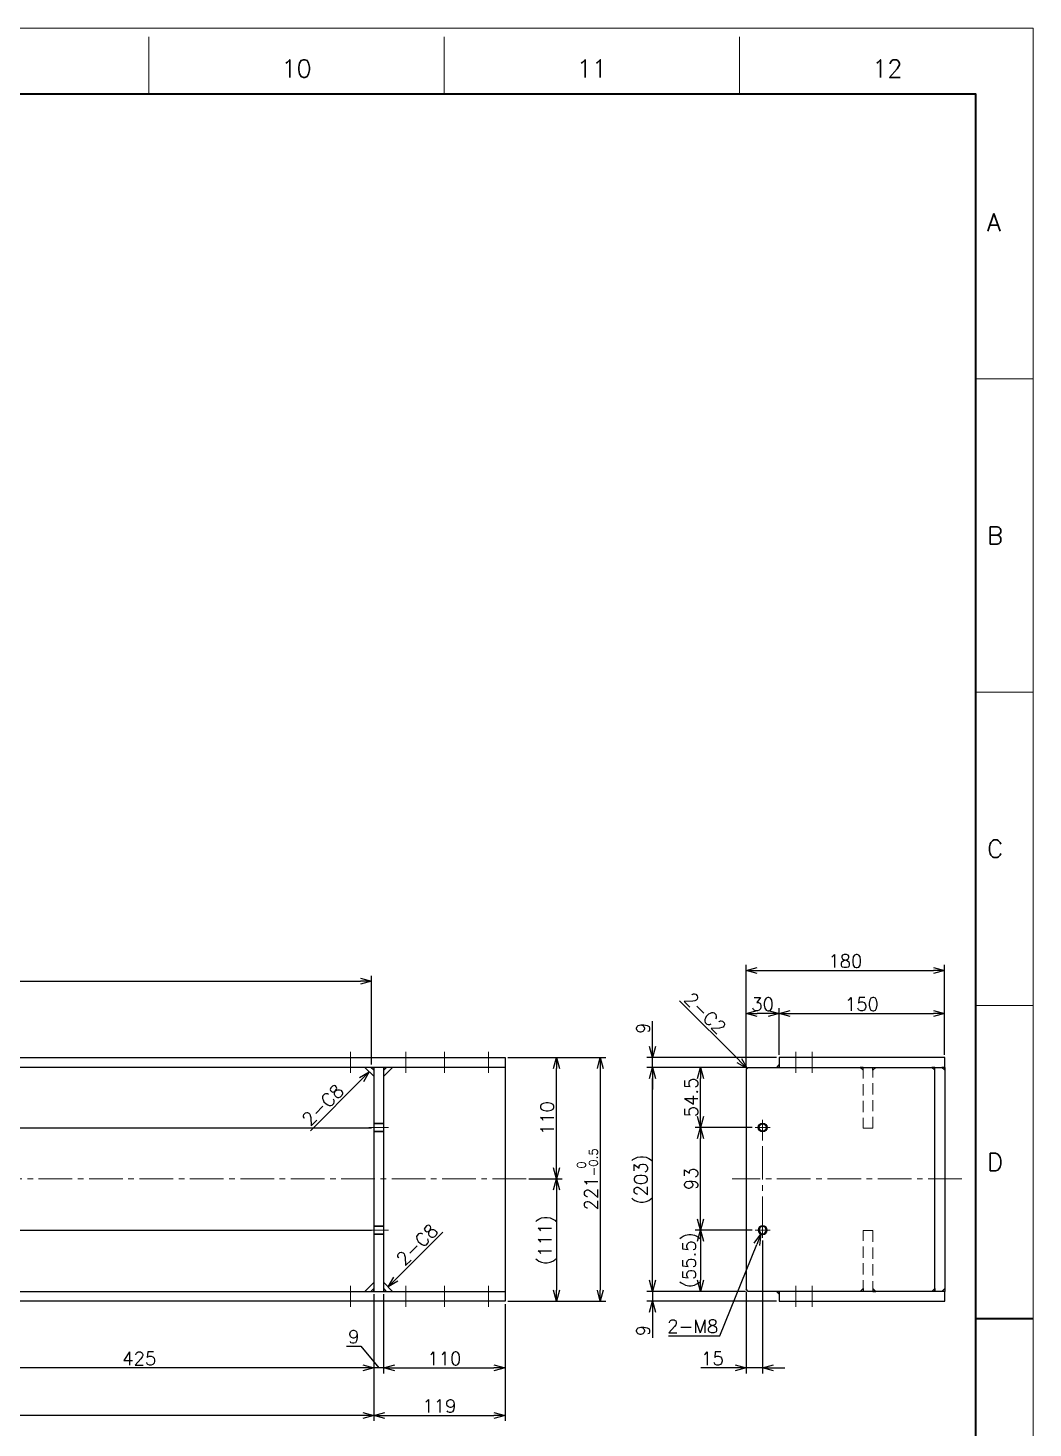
# Model space of a CAD drawing. Header units: millimetres. Extents: x 0 to 3313, y -19 to 2332.
# Drawn here: x 2402 to 3313, y 1063 to 2332 of the extents above; entities that cross this region are included whole.
import ezdxf
from ezdxf.enums import TextEntityAlignment as Align

# ---------------------------------------------------------------- set-up
doc = ezdxf.new("R2010")
doc.units = ezdxf.units.MM
doc.header["$LTSCALE"] = 1.6
doc.header["$PDMODE"] = 99
doc.header["$PDSIZE"] = 1
doc.linetypes.add('CENTER2', pattern=[28.575, 19.05, -3.175, 3.175, -3.175])
doc.linetypes.add('HIDDEN', pattern=[9.525, 6.35, -3.175])
for name, color, linetype, lineweight in [('04_HIDDEN', 2, 'HIDDEN', 13), ('05_CENTER', 4, 'CENTER2', 13), ('08_DIM', 3, 'Continuous', 13), ('90_FRAME', 5, 'Continuous', 35)]:
    doc.layers.add(name, color=color, linetype=linetype, lineweight=lineweight)
doc.layers.add('91_BLANK', color=5, linetype='Continuous', lineweight=0, plot=False)
doc.styles.add('KSS_TXT', font='txt.shx', dxfattribs={"bigfont": 'extfont2.shx'})
doc.dimstyles.new('KSS_DIM', dxfattribs={"dimscale": 4, "dimtxt": 3, "dimasz": 2.5, "dimexe": 1.25, "dimexo": 0.625, "dimtad": 1, "dimdsep": 46, "dimtxsty": 'KSS_TXT', "dimblk": 'OPEN30', "dimcen": 0, "dimazin": 2, "dimtfac": 0.75, "dimtmove": 0, "dimatfit": 3, "dimldrblk": 'OPEN30', "dimfxl": 1.25, "dimtolj": 1, "dimarcsym": 0})
doc.dimstyles.new('KSS_DIM$3', dxfattribs={"dimscale": 4, "dimtxt": 3, "dimasz": 2.5, "dimexe": 1.25, "dimexo": 0.625, "dimtad": 1, "dimtih": 1, "dimtoh": 1, "dimdsep": 46, "dimtxsty": 'KSS_TXT', "dimblk": 'OPEN30', "dimcen": 0, "dimazin": 2, "dimtfac": 0.75, "dimtofl": 0, "dimtmove": 0, "dimatfit": 3, "dimldrblk": 'OPEN30', "dimfxl": 1.25, "dimtolj": 1, "dimarcsym": 0})

# ---------------------------------------------------------------- blocks, each defined once
blk = doc.blocks.new('M8Tz_1')
at = {"color": 0}
for radius in [4, 3.25]:
    blk.add_circle((0, 0), radius, dxfattribs=at)
at = {"layer": '05_CENTER'}
for p, q in [((6.9, 0), (-6.9, 0)), ((0, -6.9), (0, 6.9))]:
    blk.add_line(p, q, dxfattribs=at)
blk = doc.blocks.new('_Open30')
at = {"color": 0, "linetype": 'ByBlock', "lineweight": -2}
for p, q in [((-1, 0.27), (0, 0)), ((0, 0), (-1, -0.27)), ((0, 0), (-1, 0))]:
    blk.add_line(p, q, dxfattribs=at)
blk = doc.blocks.new('*D169')
at = {"layer": '08_DIM', "color": 0, "lineweight": -2, "transparency": 16777216}
for p, q in [((2715.2, 1184.1), (2715.2, 1112.3)), ((2724.2, 1184.1), (2724.2, 1112.3)), ((2690.6, 1137), (2703.6, 1137)), ((2703.6, 1137), (2719.7, 1117.3)), ((2705.2, 1117.3), (2695.2, 1117.3)), ((2724.2, 1117.3), (2715.2, 1117.3)), ((2734.2, 1117.3), (2744.2, 1117.3))]:
    blk.add_line(p, q, dxfattribs=at)
at = {"layer": 'Defpoints', "color": 0, "transparency": 16777216}
for p in [(2715.2, 1186.6), (2724.2, 1186.6), (2715.2, 1117.3)]:
    blk.add_point(p, dxfattribs=at)
at = {"layer": '08_DIM', "color": 0, "lineweight": -2, "transparency": 16777216, "xscale": 10, "yscale": 10, "zscale": 10}
blk.add_blockref('_Open30', (2715.2, 1117.3), dxfattribs=at)
at = {"layer": '08_DIM', "color": 0, "lineweight": -2, "transparency": 16777216, "xscale": 10, "yscale": 10, "zscale": 10, "rotation": 180}
blk.add_blockref('_Open30', (2724.2, 1117.3), dxfattribs=at)
at = {"layer": '08_DIM', "color": 0, "transparency": 16777216, "insert": (2697.1, 1145.5), "char_height": 12, "attachment_point": 5, "style": 'KSS_TXT'}
blk.add_mtext('\\A1;9', dxfattribs=at)
blk = doc.blocks.new('*D170')
at = {"layer": '08_DIM', "color": 0, "lineweight": -2, "transparency": 16777216}
for p, q in [((2290.2, 1184.1), (2290.2, 1112.3)), ((2715.2, 1184.1), (2715.2, 1112.3)), ((2705.2, 1117.3), (2300.2, 1117.3))]:
    blk.add_line(p, q, dxfattribs=at)
at = {"layer": 'Defpoints', "color": 0, "transparency": 16777216}
for p in [(2290.2, 1186.6), (2715.2, 1186.6), (2290.2, 1117.3)]:
    blk.add_point(p, dxfattribs=at)
at = {"layer": '08_DIM', "color": 0, "lineweight": -2, "transparency": 16777216, "xscale": 10, "yscale": 10, "zscale": 10, "rotation": 180}
blk.add_blockref('_Open30', (2290.2, 1117.3), dxfattribs=at)
at = {"layer": '08_DIM', "color": 0, "lineweight": -2, "transparency": 16777216, "xscale": 10, "yscale": 10, "zscale": 10}
blk.add_blockref('_Open30', (2715.2, 1117.3), dxfattribs=at)
at = {"layer": '08_DIM', "color": 0, "transparency": 16777216, "insert": (2502.7, 1125.8), "char_height": 12, "attachment_point": 5, "style": 'KSS_TXT'}
blk.add_mtext('\\A1;425', dxfattribs=at)
blk = doc.blocks.new('*D178')
at = {"layer": '08_DIM', "color": 0, "lineweight": -2, "transparency": 16777216}
for p, q in [((2724.2, 1184.1), (2724.2, 1112.3)), ((2834.2, 1175.1), (2834.2, 1112.3)), ((2734.2, 1117.3), (2824.2, 1117.3))]:
    blk.add_line(p, q, dxfattribs=at)
at = {"layer": 'Defpoints', "color": 0, "transparency": 16777216}
for p in [(2724.2, 1186.6), (2834.2, 1177.6), (2834.2, 1117.3)]:
    blk.add_point(p, dxfattribs=at)
at = {"layer": '08_DIM', "color": 0, "lineweight": -2, "transparency": 16777216, "xscale": 10, "yscale": 10, "zscale": 10, "rotation": 180}
blk.add_blockref('_Open30', (2724.2, 1117.3), dxfattribs=at)
at = {"layer": '08_DIM', "color": 0, "lineweight": -2, "transparency": 16777216, "xscale": 10, "yscale": 10, "zscale": 10}
blk.add_blockref('_Open30', (2834.2, 1117.3), dxfattribs=at)
at = {"layer": '08_DIM', "color": 0, "transparency": 16777216, "insert": (2779.2, 1125.8), "char_height": 12, "attachment_point": 5, "style": 'KSS_TXT'}
blk.add_mtext('\\A1;110', dxfattribs=at)
blk = doc.blocks.new('*D179')
at = {"layer": '08_DIM', "color": 0, "lineweight": -2, "transparency": 16777216}
for p, q in [((562.2, 1184.1), (562.2, 1069.2)), ((2715.2, 1184.1), (2715.2, 1069.2)), ((2705.2, 1074.2), (572.2, 1074.2))]:
    blk.add_line(p, q, dxfattribs=at)
at = {"layer": 'Defpoints', "color": 0, "transparency": 16777216}
for p in [(562.2, 1186.6), (2715.2, 1186.6), (562.2, 1074.2)]:
    blk.add_point(p, dxfattribs=at)
at = {"layer": '08_DIM', "color": 0, "lineweight": -2, "transparency": 16777216, "xscale": 10, "yscale": 10, "zscale": 10, "rotation": 180}
blk.add_blockref('_Open30', (562.2, 1074.2), dxfattribs=at)
at = {"layer": '08_DIM', "color": 0, "lineweight": -2, "transparency": 16777216, "xscale": 10, "yscale": 10, "zscale": 10}
blk.add_blockref('_Open30', (2715.2, 1074.2), dxfattribs=at)
at = {"layer": '08_DIM', "color": 0, "transparency": 16777216, "insert": (1638.7, 1082.7), "char_height": 12, "attachment_point": 5, "style": 'KSS_TXT'}
blk.add_mtext('\\A1;2153', dxfattribs=at)
blk = doc.blocks.new('*D180')
at = {"layer": '08_DIM', "color": 0, "lineweight": -2, "transparency": 16777216}
for p, q in [((2715.2, 1184.1), (2715.2, 1069.2)), ((2834.2, 1175.1), (2834.2, 1069.2)), ((2725.2, 1074.2), (2824.2, 1074.2))]:
    blk.add_line(p, q, dxfattribs=at)
at = {"layer": 'Defpoints', "color": 0, "transparency": 16777216}
for p in [(2715.2, 1186.6), (2834.2, 1177.6), (2834.2, 1074.2)]:
    blk.add_point(p, dxfattribs=at)
at = {"layer": '08_DIM', "color": 0, "lineweight": -2, "transparency": 16777216, "xscale": 10, "yscale": 10, "zscale": 10, "rotation": 180}
blk.add_blockref('_Open30', (2715.2, 1074.2), dxfattribs=at)
at = {"layer": '08_DIM', "color": 0, "lineweight": -2, "transparency": 16777216, "xscale": 10, "yscale": 10, "zscale": 10}
blk.add_blockref('_Open30', (2834.2, 1074.2), dxfattribs=at)
at = {"layer": '08_DIM', "color": 0, "transparency": 16777216, "insert": (2774.7, 1082.7), "char_height": 12, "attachment_point": 5, "style": 'KSS_TXT'}
blk.add_mtext('\\A1;119', dxfattribs=at)
blk = doc.blocks.new('*D181')
at = {"layer": '08_DIM', "color": 0, "lineweight": -2, "transparency": 16777216}
for p, q in [((2967.8, 1196.6), (2967.8, 1206.6)), ((3052.2, 1186.6), (2962.8, 1186.6)), ((2967.8, 1186.6), (2967.8, 1177.6)), ((3080.2, 1177.6), (2962.8, 1177.6)), ((2967.8, 1167.6), (2967.8, 1144.6))]:
    blk.add_line(p, q, dxfattribs=at)
at = {"layer": 'Defpoints', "color": 0, "transparency": 16777216}
for p in [(3054.7, 1186.6), (2967.8, 1177.6), (3082.7, 1177.6)]:
    blk.add_point(p, dxfattribs=at)
at = {"layer": '08_DIM', "color": 0, "lineweight": -2, "transparency": 16777216, "xscale": 10, "yscale": 10, "zscale": 10}
for p, rotation in [((2967.8, 1186.6), 270), ((2967.8, 1177.6), 90)]:
    blk.add_blockref('_Open30', p, dxfattribs=dict(at, rotation=rotation))
at = {"layer": '08_DIM', "color": 0, "transparency": 16777216, "insert": (2959.3, 1151.1), "char_height": 12, "attachment_point": 5, "rotation": 90, "style": 'KSS_TXT'}
blk.add_mtext('\\A1;9', dxfattribs=at)
blk = doc.blocks.new('*D182')
at = {"layer": '08_DIM', "color": 0, "lineweight": -2, "transparency": 16777216}
for p, q in [((3052.2, 1389.6), (2962.8, 1389.6)), ((2967.8, 1196.6), (2967.8, 1379.6)), ((3052.2, 1186.6), (2962.8, 1186.6))]:
    blk.add_line(p, q, dxfattribs=at)
at = {"layer": 'Defpoints', "color": 0, "transparency": 16777216}
for p in [(2967.8, 1389.6), (3054.7, 1389.6), (3054.7, 1186.6)]:
    blk.add_point(p, dxfattribs=at)
at = {"layer": '08_DIM', "color": 0, "lineweight": -2, "transparency": 16777216, "xscale": 10, "yscale": 10, "zscale": 10}
for p, rotation in [((2967.8, 1389.6), 90), ((2967.8, 1186.6), 270)]:
    blk.add_blockref('_Open30', p, dxfattribs=dict(at, rotation=rotation))
at = {"layer": '08_DIM', "color": 0, "transparency": 16777216, "insert": (2959.3, 1288.1), "char_height": 12, "attachment_point": 5, "rotation": 90, "style": 'KSS_TXT'}
blk.add_mtext('\\A1;(203)', dxfattribs=at)
blk = doc.blocks.new('*D183')
at = {"layer": '08_DIM', "color": 0, "lineweight": -2, "transparency": 16777216}
for p, q in [((2967.8, 1408.6), (2967.8, 1431.6)), ((3080.2, 1398.6), (2962.8, 1398.6)), ((2967.8, 1389.6), (2967.8, 1398.6)), ((3052.2, 1389.6), (2962.8, 1389.6)), ((2967.8, 1379.6), (2967.8, 1369.6))]:
    blk.add_line(p, q, dxfattribs=at)
at = {"layer": 'Defpoints', "color": 0, "transparency": 16777216}
for p in [(2967.8, 1398.6), (3082.7, 1398.6), (3054.7, 1389.6)]:
    blk.add_point(p, dxfattribs=at)
at = {"layer": '08_DIM', "color": 0, "lineweight": -2, "transparency": 16777216, "xscale": 10, "yscale": 10, "zscale": 10}
for p, rotation in [((2967.8, 1398.6), 270), ((2967.8, 1389.6), 90)]:
    blk.add_blockref('_Open30', p, dxfattribs=dict(at, rotation=rotation))
at = {"layer": '08_DIM', "color": 0, "transparency": 16777216, "insert": (2959.3, 1425.1), "char_height": 12, "attachment_point": 5, "rotation": 90, "style": 'KSS_TXT'}
blk.add_mtext('\\A1;9', dxfattribs=at)
blk = doc.blocks.new('*D184')
at = {"layer": '08_DIM', "color": 0, "lineweight": -2, "transparency": 16777216}
for p, q in [((3058.3, 1335.1), (3006.5, 1335.1)), ((3011.5, 1252.1), (3011.5, 1325.1)), ((3058.3, 1242.1), (3006.5, 1242.1))]:
    blk.add_line(p, q, dxfattribs=at)
at = {"layer": 'Defpoints', "color": 0, "transparency": 16777216}
for p in [(3011.5, 1335.1), (3060.8, 1335.1), (3060.8, 1242.1)]:
    blk.add_point(p, dxfattribs=at)
at = {"layer": '08_DIM', "color": 0, "lineweight": -2, "transparency": 16777216, "xscale": 10, "yscale": 10, "zscale": 10}
for p, rotation in [((3011.5, 1335.1), 90), ((3011.5, 1242.1), 270)]:
    blk.add_blockref('_Open30', p, dxfattribs=dict(at, rotation=rotation))
at = {"layer": '08_DIM', "color": 0, "transparency": 16777216, "insert": (3003, 1288.6), "char_height": 12, "attachment_point": 5, "rotation": 90, "style": 'KSS_TXT'}
blk.add_mtext('\\A1;93', dxfattribs=at)
blk = doc.blocks.new('*D185')
at = {"layer": '08_DIM', "color": 0, "lineweight": -2, "transparency": 16777216}
for p, q in [((3067.7, 1232.7), (3067.7, 1112.3)), ((3052.7, 1186.1), (3052.7, 1112.3)), ((3042.7, 1117.3), (3011.7, 1117.3)), ((3067.7, 1117.3), (3052.7, 1117.3)), ((3077.7, 1117.3), (3087.7, 1117.3))]:
    blk.add_line(p, q, dxfattribs=at)
at = {"layer": 'Defpoints', "color": 0, "transparency": 16777216}
for p in [(3067.7, 1235.2), (3052.7, 1188.6), (3052.7, 1117.3)]:
    blk.add_point(p, dxfattribs=at)
at = {"layer": '08_DIM', "color": 0, "lineweight": -2, "transparency": 16777216, "xscale": 10, "yscale": 10, "zscale": 10}
blk.add_blockref('_Open30', (3052.7, 1117.3), dxfattribs=at)
at = {"layer": '08_DIM', "color": 0, "lineweight": -2, "transparency": 16777216, "xscale": 10, "yscale": 10, "zscale": 10, "rotation": 180}
blk.add_blockref('_Open30', (3067.7, 1117.3), dxfattribs=at)
at = {"layer": '08_DIM', "color": 0, "transparency": 16777216, "insert": (3022.2, 1125.8), "char_height": 12, "attachment_point": 5, "style": 'KSS_TXT'}
blk.add_mtext('\\A1;15', dxfattribs=at)
blk = doc.blocks.new('*D186')
at = {"layer": '08_DIM', "color": 0, "lineweight": -2, "transparency": 16777216}
for p, q in [((3052.7, 1390.1), (3052.7, 1482.5)), ((3062.7, 1477.5), (3222.7, 1477.5)), ((3232.7, 1402.1), (3232.7, 1482.5))]:
    blk.add_line(p, q, dxfattribs=at)
at = {"layer": 'Defpoints', "color": 0, "transparency": 16777216}
for p in [(3232.7, 1477.5), (3232.7, 1399.6), (3052.7, 1387.6)]:
    blk.add_point(p, dxfattribs=at)
at = {"layer": '08_DIM', "color": 0, "lineweight": -2, "transparency": 16777216, "xscale": 10, "yscale": 10, "zscale": 10, "rotation": 180}
blk.add_blockref('_Open30', (3052.7, 1477.5), dxfattribs=at)
at = {"layer": '08_DIM', "color": 0, "lineweight": -2, "transparency": 16777216, "xscale": 10, "yscale": 10, "zscale": 10}
blk.add_blockref('_Open30', (3232.7, 1477.5), dxfattribs=at)
at = {"layer": '08_DIM', "color": 0, "transparency": 16777216, "insert": (3142.7, 1486), "char_height": 12, "attachment_point": 5, "style": 'KSS_TXT'}
blk.add_mtext('\\A1;180', dxfattribs=at)
blk = doc.blocks.new('*D187')
at = {"layer": '08_DIM', "color": 0, "lineweight": -2, "transparency": 16777216}
for p, q in [((3058.3, 1242.1), (3006.5, 1242.1)), ((3011.5, 1232.1), (3011.5, 1196.6)), ((3052.2, 1186.6), (3006.5, 1186.6))]:
    blk.add_line(p, q, dxfattribs=at)
at = {"layer": 'Defpoints', "color": 0, "transparency": 16777216}
for p in [(3060.8, 1242.1), (3011.5, 1186.6), (3054.7, 1186.6)]:
    blk.add_point(p, dxfattribs=at)
at = {"layer": '08_DIM', "color": 0, "lineweight": -2, "transparency": 16777216, "xscale": 10, "yscale": 10, "zscale": 10}
for p, rotation in [((3011.5, 1242.1), 90), ((3011.5, 1186.6), 270)]:
    blk.add_blockref('_Open30', p, dxfattribs=dict(at, rotation=rotation))
at = {"layer": '08_DIM', "color": 0, "transparency": 16777216, "insert": (3003, 1214.9), "char_height": 12, "attachment_point": 5, "rotation": 90, "style": 'KSS_TXT'}
blk.add_mtext('\\A1;(55.5)', dxfattribs=at)
blk = doc.blocks.new('*D188')
at = {"layer": '08_DIM', "color": 0, "lineweight": -2, "transparency": 16777216}
for p, q in [((3052.2, 1389.6), (3006.5, 1389.6)), ((3011.5, 1345.1), (3011.5, 1379.6)), ((3058.3, 1335.1), (3006.5, 1335.1))]:
    blk.add_line(p, q, dxfattribs=at)
at = {"layer": 'Defpoints', "color": 0, "transparency": 16777216}
for p in [(3011.5, 1389.6), (3054.7, 1389.6), (3060.8, 1335.1)]:
    blk.add_point(p, dxfattribs=at)
at = {"layer": '08_DIM', "color": 0, "lineweight": -2, "transparency": 16777216, "xscale": 10, "yscale": 10, "zscale": 10}
for p, rotation in [((3011.5, 1389.6), 90), ((3011.5, 1335.1), 270)]:
    blk.add_blockref('_Open30', p, dxfattribs=dict(at, rotation=rotation))
at = {"layer": '08_DIM', "color": 0, "transparency": 16777216, "insert": (3003, 1362.4), "char_height": 12, "attachment_point": 5, "rotation": 90, "style": 'KSS_TXT'}
blk.add_mtext('\\A1;54.5', dxfattribs=at)
blk = doc.blocks.new('*D190')
at = {"layer": '08_DIM', "color": 0, "lineweight": -2, "transparency": 16777216}
for p, q in [((1993.2, 1392.1), (1993.2, 1472.7)), ((2713.2, 1392.1), (2713.2, 1472.7)), ((2003.2, 1467.7), (2703.2, 1467.7))]:
    blk.add_line(p, q, dxfattribs=at)
at = {"layer": 'Defpoints', "color": 0, "transparency": 16777216}
for p in [(2713.2, 1467.7), (1993.2, 1389.6), (2713.2, 1389.6)]:
    blk.add_point(p, dxfattribs=at)
at = {"layer": '08_DIM', "color": 0, "lineweight": -2, "transparency": 16777216, "xscale": 10, "yscale": 10, "zscale": 10, "rotation": 180}
blk.add_blockref('_Open30', (1993.2, 1467.7), dxfattribs=at)
at = {"layer": '08_DIM', "color": 0, "lineweight": -2, "transparency": 16777216, "xscale": 10, "yscale": 10, "zscale": 10}
blk.add_blockref('_Open30', (2713.2, 1467.7), dxfattribs=at)
at = {"layer": '08_DIM', "color": 0, "transparency": 16777216, "insert": (2353.2, 1476.2), "char_height": 12, "attachment_point": 5, "style": 'KSS_TXT'}
blk.add_mtext('\\A1;720', dxfattribs=at)
blk = doc.blocks.new('*D223')
at = {"layer": '08_DIM', "color": 0, "lineweight": -2, "transparency": 16777216}
for p, q in [((3028.9, 1146.4), (3062.5, 1229.2)), ((2982.4, 1146.4), (3028.9, 1146.4))]:
    blk.add_line(p, q, dxfattribs=at)
at = {"layer": 'Defpoints', "color": 0, "transparency": 16777216}
for p in [(3069.3, 1245.8), (3066.2, 1238.4)]:
    blk.add_point(p, dxfattribs=at)
at = {"layer": '08_DIM', "color": 0, "lineweight": -2, "transparency": 16777216, "xscale": 10, "yscale": 10, "zscale": 10, "rotation": 67.89417200407387}
blk.add_blockref('_Open30', (3066.2, 1238.4), dxfattribs=at)
at = {"layer": '08_DIM', "color": 0, "transparency": 16777216, "insert": (3004.4, 1154.9), "char_height": 12, "attachment_point": 5, "style": 'KSS_TXT'}
blk.add_mtext('\\A1;2-M8', dxfattribs=at)
blk = doc.blocks.new('*D227')
at = {"layer": '08_DIM', "color": 0, "lineweight": -2, "transparency": 16777216}
for p, q in [((3052.7, 1390.1), (3052.7, 1443.4)), ((3072.7, 1438.4), (3062.7, 1438.4)), ((3082.7, 1401.1), (3082.7, 1443.4))]:
    blk.add_line(p, q, dxfattribs=at)
at = {"layer": 'Defpoints', "color": 0, "transparency": 16777216}
for p in [(3052.7, 1438.4), (3082.7, 1398.6), (3052.7, 1387.6)]:
    blk.add_point(p, dxfattribs=at)
at = {"layer": '08_DIM', "color": 0, "lineweight": -2, "transparency": 16777216, "xscale": 10, "yscale": 10, "zscale": 10, "rotation": 180}
blk.add_blockref('_Open30', (3052.7, 1438.4), dxfattribs=at)
at = {"layer": '08_DIM', "color": 0, "lineweight": -2, "transparency": 16777216, "xscale": 10, "yscale": 10, "zscale": 10}
blk.add_blockref('_Open30', (3082.7, 1438.4), dxfattribs=at)
at = {"layer": '08_DIM', "color": 0, "transparency": 16777216, "insert": (3067.7, 1446.9), "char_height": 12, "attachment_point": 5, "style": 'KSS_TXT'}
blk.add_mtext('\\A1;30', dxfattribs=at)
blk = doc.blocks.new('*D228')
at = {"layer": '08_DIM', "color": 0, "lineweight": -2, "transparency": 16777216}
for p, q in [((3082.7, 1401.1), (3082.7, 1443.4)), ((3092.7, 1438.4), (3222.7, 1438.4)), ((3232.7, 1401.1), (3232.7, 1443.4))]:
    blk.add_line(p, q, dxfattribs=at)
at = {"layer": 'Defpoints', "color": 0, "transparency": 16777216}
for p in [(3232.7, 1438.4), (3082.7, 1398.6), (3232.7, 1398.6)]:
    blk.add_point(p, dxfattribs=at)
at = {"layer": '08_DIM', "color": 0, "lineweight": -2, "transparency": 16777216, "xscale": 10, "yscale": 10, "zscale": 10, "rotation": 180}
blk.add_blockref('_Open30', (3082.7, 1438.4), dxfattribs=at)
at = {"layer": '08_DIM', "color": 0, "lineweight": -2, "transparency": 16777216, "xscale": 10, "yscale": 10, "zscale": 10}
blk.add_blockref('_Open30', (3232.7, 1438.4), dxfattribs=at)
at = {"layer": '08_DIM', "color": 0, "transparency": 16777216, "insert": (3157.7, 1446.9), "char_height": 12, "attachment_point": 5, "style": 'KSS_TXT'}
blk.add_mtext('\\A1;150', dxfattribs=at)
blk = doc.blocks.new('*D230')
at = {"layer": '08_DIM', "color": 0, "lineweight": -2, "transparency": 16777216}
blk.add_line((3046.7, 1395.7), (2992.3, 1450), dxfattribs=at)
at = {"layer": 'Defpoints', "color": 0, "transparency": 16777216}
for p in [(2965.6, 1476.8), (2965.6, 1476.8), (3053.7, 1388.6)]:
    blk.add_point(p, dxfattribs=at)
at = {"layer": '08_DIM', "color": 0, "lineweight": -2, "transparency": 16777216, "xscale": 10, "yscale": 10, "zscale": 10, "rotation": 314.9999999999999}
blk.add_blockref('_Open30', (3053.7, 1388.6), dxfattribs=at)
at = {"layer": '08_DIM', "color": 0, "transparency": 16777216, "insert": (3015.7, 1438.7), "char_height": 12, "attachment_point": 5, "rotation": 315, "style": 'KSS_TXT'}
blk.add_mtext('\\A1;2-C2', dxfattribs=at)
blk = doc.blocks.new('*D240')
at = {"layer": '08_DIM', "color": 0, "lineweight": -2, "transparency": 16777216}
for p, q in [((2836.7, 1398.6), (2885.9, 1398.6)), ((2880.9, 1298.6), (2880.9, 1388.6)), ((2855.9, 1288.6), (2885.9, 1288.6))]:
    blk.add_line(p, q, dxfattribs=at)
at = {"layer": 'Defpoints', "color": 0, "transparency": 16777216}
for p in [(2834.2, 1398.6), (2880.9, 1398.6), (2853.4, 1288.6)]:
    blk.add_point(p, dxfattribs=at)
at = {"layer": '08_DIM', "color": 0, "lineweight": -2, "transparency": 16777216, "xscale": 10, "yscale": 10, "zscale": 10}
for p, rotation in [((2880.9, 1398.6), 90), ((2880.9, 1288.6), 270)]:
    blk.add_blockref('_Open30', p, dxfattribs=dict(at, rotation=rotation))
at = {"layer": '08_DIM', "color": 0, "transparency": 16777216, "insert": (2872.4, 1343.6), "char_height": 12, "attachment_point": 5, "rotation": 90, "style": 'KSS_TXT'}
blk.add_mtext('\\A1;110', dxfattribs=at)
blk = doc.blocks.new('*D241')
at = {"layer": '08_DIM', "color": 0, "lineweight": -2, "transparency": 16777216}
for p, q in [((2855.9, 1288.6), (2885.9, 1288.6)), ((2880.9, 1278.6), (2880.9, 1187.6)), ((2836.7, 1177.6), (2885.9, 1177.6))]:
    blk.add_line(p, q, dxfattribs=at)
at = {"layer": 'Defpoints', "color": 0, "transparency": 16777216}
for p in [(2853.4, 1288.6), (2834.2, 1177.6), (2880.9, 1177.6)]:
    blk.add_point(p, dxfattribs=at)
at = {"layer": '08_DIM', "color": 0, "lineweight": -2, "transparency": 16777216, "xscale": 10, "yscale": 10, "zscale": 10}
for p, rotation in [((2880.9, 1288.6), 90), ((2880.9, 1177.6), 270)]:
    blk.add_blockref('_Open30', p, dxfattribs=dict(at, rotation=rotation))
at = {"layer": '08_DIM', "color": 0, "transparency": 16777216, "insert": (2872.4, 1233.1), "char_height": 12, "attachment_point": 5, "rotation": 90, "style": 'KSS_TXT'}
blk.add_mtext('\\A1;(111)', dxfattribs=at)
blk = doc.blocks.new('*D246')
at = {"layer": '08_DIM', "color": 0, "lineweight": -2, "transparency": 16777216}
blk.add_line((2735.3, 1197.7), (2777.8, 1240.2), dxfattribs=at)
at = {"layer": 'Defpoints', "color": 0, "transparency": 16777216}
for p in [(2774, 1236.4), (2774, 1236.4), (2728.2, 1190.6)]:
    blk.add_point(p, dxfattribs=at)
at = {"layer": '08_DIM', "color": 0, "lineweight": -2, "transparency": 16777216, "xscale": 10, "yscale": 10, "zscale": 10, "rotation": 225.000000024959}
blk.add_blockref('_Open30', (2728.2, 1190.6), dxfattribs=at)
at = {"layer": '08_DIM', "color": 0, "transparency": 16777216, "insert": (2754.5, 1228.9), "char_height": 12, "attachment_point": 5, "rotation": 45, "style": 'KSS_TXT'}
blk.add_mtext('\\A1;2-C8', dxfattribs=at)
blk = doc.blocks.new('*D248')
at = {"layer": '08_DIM', "color": 0, "lineweight": -2, "transparency": 16777216}
blk.add_line((2704.2, 1378.6), (2657.8, 1332.2), dxfattribs=at)
at = {"layer": 'Defpoints', "color": 0, "transparency": 16777216}
for p in [(2711.2, 1385.6), (2639, 1313.4), (2639, 1313.4)]:
    blk.add_point(p, dxfattribs=at)
at = {"layer": '08_DIM', "color": 0, "lineweight": -2, "transparency": 16777216, "xscale": 10, "yscale": 10, "zscale": 10, "rotation": 45.00000002461347}
blk.add_blockref('_Open30', (2711.2, 1385.6), dxfattribs=at)
at = {"layer": '08_DIM', "color": 0, "transparency": 16777216, "insert": (2669.1, 1355.5), "char_height": 12, "attachment_point": 5, "rotation": 45, "style": 'KSS_TXT'}
blk.add_mtext('\\A1;2-C8', dxfattribs=at)
blk = doc.blocks.new('*D250')
at = {"layer": '08_DIM', "color": 0, "lineweight": -2, "transparency": 16777216}
for p, q in [((2836.7, 1398.6), (2925.6, 1398.6)), ((2920.6, 1388.6), (2920.6, 1187.6)), ((2836.7, 1177.6), (2925.6, 1177.6))]:
    blk.add_line(p, q, dxfattribs=at)
at = {"layer": 'Defpoints', "color": 0, "transparency": 16777216}
for p in [(2834.2, 1398.6), (2834.2, 1177.6), (2920.6, 1177.6)]:
    blk.add_point(p, dxfattribs=at)
at = {"layer": '08_DIM', "color": 0, "lineweight": -2, "transparency": 16777216, "xscale": 10, "yscale": 10, "zscale": 10}
for p, rotation in [((2920.6, 1398.6), 90), ((2920.6, 1177.6), 270)]:
    blk.add_blockref('_Open30', p, dxfattribs=dict(at, rotation=rotation))
at = {"layer": '08_DIM', "color": 0, "transparency": 16777216, "insert": (2908.9, 1288.1), "char_height": 12, "attachment_point": 5, "rotation": 90, "style": 'KSS_TXT'}
blk.add_mtext('221{\\H7.800000;\\S 0^ -0.5;}', dxfattribs=at)

msp = doc.modelspace()

# ---------------------------------------------------------------- linework, layer by layer
for p, q in [((2707.227, 1389.626), (2715.227, 1381.626)), ((2732.227, 1389.626), (2724.227, 1381.626)), ((2713.227, 1334.626), (2299.227, 1334.626)), ((2713.227, 1241.626), (2299.227, 1241.626)), ((2707.227, 1186.626), (2715.227, 1194.626)), ((2732.227, 1186.626), (2724.227, 1194.626))]:
    msp.add_line(p, q)
at = {"color": 0}
for p, q in [((2834.227, 1389.626), (2834.227, 1186.626)), ((3052.747, 1387.626), (3054.747, 1389.626)), ((3052.747, 1387.626), (3052.747, 1188.626)), ((3054.747, 1389.626), (3082.747, 1389.626)), ((3054.747, 1186.626), (3052.747, 1188.626)), ((3082.747, 1186.626), (3054.747, 1186.626))]:
    msp.add_line(p, q, dxfattribs=at)
for points in [[(2834.227, 1398.626), (2834.227, 1389.626), (469.224, 1389.626), (469.224, 1398.626)], [(3232.747, 1389.626), (3232.747, 1398.626), (3082.747, 1398.626), (3082.747, 1389.626)], [(2715.227, 1389.626), (2715.227, 1186.626), (2724.227, 1186.626), (2724.227, 1389.626)], [(3232.747, 1389.626), (3232.747, 1186.626), (3223.747, 1186.626), (3223.747, 1389.626)], [(2834.227, 1186.626), (2834.227, 1177.626), (469.224, 1177.626), (469.224, 1186.626)], [(3232.747, 1177.626), (3232.747, 1186.626), (3082.747, 1186.626), (3082.747, 1177.626)]]:
    msp.add_lwpolyline(points, close=True, dxfattribs=at)
at = {"color": 3}
for points in [[(2715.227, 1389.626), (2715.227, 1387.126), (2715.227, 1387.126), (2712.727, 1389.626)], [(2724.227, 1389.626), (2724.227, 1387.126), (2724.227, 1387.126), (2726.727, 1389.626)], [(3082.747, 1389.626), (3080.247, 1389.626), (3080.247, 1389.626), (3082.747, 1392.126)], [(3158.747, 1389.626), (3156.247, 1389.626), (3156.247, 1389.626), (3158.747, 1387.126)], [(3167.747, 1389.626), (3170.247, 1389.626), (3170.247, 1389.626), (3167.747, 1387.126)], [(3223.747, 1389.626), (3221.247, 1389.626), (3221.247, 1389.626), (3223.747, 1387.126)], [(3232.747, 1389.626), (3230.247, 1389.626), (3230.247, 1389.626), (3232.747, 1387.126)], [(2715.227, 1186.626), (2715.227, 1189.126), (2715.227, 1189.126), (2712.727, 1186.626)], [(2724.227, 1186.626), (2724.227, 1189.126), (2724.227, 1189.126), (2726.727, 1186.626)], [(3082.747, 1186.626), (3080.247, 1186.626), (3080.247, 1186.626), (3082.747, 1184.126)], [(3158.747, 1186.626), (3156.247, 1186.626), (3156.247, 1186.626), (3158.747, 1189.126)], [(3167.747, 1186.626), (3170.247, 1186.626), (3170.247, 1186.626), (3167.747, 1189.126)], [(3223.747, 1186.626), (3221.247, 1186.626), (3221.247, 1186.626), (3223.747, 1189.126)], [(3232.747, 1186.626), (3230.247, 1186.626), (3230.247, 1186.626), (3232.747, 1189.126)]]:
    msp.add_lwpolyline(points, close=True, dxfattribs=at)
at = {"layer": '04_HIDDEN'}
for p, q in [((2715.227, 1339.126), (2724.227, 1339.126)), ((2715.227, 1338.376), (2724.227, 1338.376)), ((2715.227, 1331.876), (2724.227, 1331.876)), ((2715.227, 1331.126), (2724.227, 1331.126)), ((2715.227, 1246.126), (2724.227, 1246.126)), ((2715.227, 1245.376), (2724.227, 1245.376)), ((2715.227, 1238.876), (2724.227, 1238.876)), ((2715.227, 1238.126), (2724.227, 1238.126))]:
    msp.add_line(p, q, dxfattribs=at)
for points in [[(3167.747, 1334.626), (3167.747, 1389.626), (3158.747, 1389.626), (3158.747, 1334.626)], [(3167.747, 1241.626), (3167.747, 1186.626), (3158.747, 1186.626), (3158.747, 1241.626)]]:
    msp.add_lwpolyline(points, close=True, dxfattribs=at)
at = {"layer": '05_CENTER'}
for p, q in [((2694.227, 1384.626), (2694.227, 1403.626)), ((2744.227, 1384.626), (2744.227, 1403.626)), ((2779.227, 1384.626), (2779.227, 1403.626)), ((2819.227, 1384.626), (2819.227, 1403.626)), ((3097.747, 1384.626), (3097.747, 1403.626)), ((3112.747, 1384.626), (3112.747, 1403.626)), ((2728.515, 1335.126), (2710.639, 1335.126)), ((3067.747, 1242.126), (3067.747, 1335.126)), ((2853.434, 1288.626), (453.063, 1288.626)), ((3248.335, 1288.626), (3040.037, 1288.626)), ((2728.515, 1242.126), (2710.639, 1242.126)), ((2694.227, 1191.626), (2694.227, 1172.626)), ((2744.227, 1191.626), (2744.227, 1172.626)), ((2779.227, 1191.626), (2779.227, 1172.626)), ((2819.227, 1191.626), (2819.227, 1172.626)), ((3097.747, 1191.626), (3097.747, 1172.626)), ((3112.747, 1191.626), (3112.747, 1172.626))]:
    msp.add_line(p, q, dxfattribs=at)
at = {"layer": '90_FRAME', "color": 4, "lineweight": 13}
for p, q in [((2511.371, 2271.831), (2511.371, 2323.679)), ((2779.104, 2271.831), (2779.104, 2323.679)), ((3046.838, 2271.831), (3046.838, 2323.679)), ((3312.803, 2013.69), (3260.956, 2013.69)), ((3312.803, 1729.701), (3260.956, 1729.701)), ((3312.803, 1445.713), (3260.956, 1445.713))]:
    msp.add_line(p, q, dxfattribs=at)
at = {"layer": '90_FRAME'}
msp.add_line((3312.803, 1161.724), (3260.956, 1161.724), dxfattribs=at)
msp.add_lwpolyline([(155.384, 51.616), (3260.956, 51.616), (3260.956, 2271.831), (155.384, 2271.831)], close=True, dxfattribs=at)
at = {"layer": '91_BLANK'}
msp.add_lwpolyline([(0, 0), (3312.803, 0), (3312.803, 2331.679), (0, 2331.679)], close=True, dxfattribs=at)

# ---------------------------------------------------------------- block references
at = {"color": 0, "rotation": 180}
msp.add_blockref('M8Tz_1', (3067.747, 1335.126), dxfattribs=at)
at = {"color": 0, "xscale": -1}
msp.add_blockref('M8Tz_1', (3067.747, 1242.126), dxfattribs=at)

# ---------------------------------------------------------------- texts
at = {"layer": '90_FRAME', "color": 0, "lineweight": 13, "style": 'KSS_TXT'}
for s, p in [('10', (2645.237, 2282.158)), ('11', (2912.971, 2282.158)), ('12', (3180.705, 2282.158))]:
    msp.add_text(s, height=16, dxfattribs=at).set_placement(p, align=Align.BOTTOM_CENTER)
for s, p in [('A', (3271.263, 2155.685)), ('B', (3271.263, 1871.696)), ('C', (3271.263, 1587.707)), ('D', (3271.263, 1303.718))]:
    msp.add_text(s, height=16, dxfattribs=at).set_placement(p, align=Align.MIDDLE_LEFT)

# ---------------------------------------------------------------- dimensions: what is measured, and where the dimension line sits
at = {"layer": '08_DIM'}
for base, p1, p2, picture, middle in [((3232.747, 1477.537), (3052.747, 1387.626), (3232.747, 1399.626), '*D186', (3142.747, 1486.037)), ((2713.227, 1467.744), (1993.227, 1389.626), (2713.227, 1389.626), '*D190', (2353.227, 1476.244)), ((3052.747, 1438.436), (3082.747, 1398.626), (3052.747, 1387.626), '*D227', (3067.747, 1446.936)), ((3232.747, 1438.436), (3082.747, 1398.626), (3232.747, 1398.626), '*D228', (3157.747, 1446.945)), ((3052.747, 1117.279), (3067.747, 1235.203), (3052.747, 1188.626), '*D185', (3022.247, 1125.787)), ((562.227, 1074.156), (2715.227, 1186.626), (562.227, 1186.626), '*D179', (1638.727, 1082.664)), ((2290.227, 1117.279), (2715.227, 1186.626), (2290.227, 1186.626), '*D170', (2502.727, 1125.787)), ((2834.227, 1074.156), (2715.227, 1186.626), (2834.227, 1177.626), '*D180', (2774.727, 1082.656))]:
    dim = msp.add_linear_dim(base=base, p1=p1, p2=p2, dimstyle='KSS_DIM', dxfattribs=at)
    dim.commit()
    dim.dimension.update_dxf_attribs({"geometry": picture, "text_midpoint": middle})
for p1, p2, text, picture, middle in [((3053.747, 1388.626), (2965.551, 1476.822), '2-C2', '*D230', (3015.659, 1438.734)), ((2711.227, 1385.626), (2639.043, 1313.442), '2-C8', '*D248', (2669.124, 1355.544))]:
    dim = msp.add_aligned_dim(p1=p1, p2=p2, distance=0, text=text, dimstyle='KSS_DIM', override={"dimse1": 1, "dimse2": 1, "dimsd2": 1}, dxfattribs=at)
    dim.commit()
    dim.dimension.update_dxf_attribs({"geometry": picture, "text_midpoint": middle})
for base, p1, p2, angle, picture, middle in [((2967.796, 1398.626), (3054.747, 1389.626), (3082.747, 1398.626), 90, '*D183', (2959.296, 1425.126)), ((2880.876, 1398.626), (2853.434, 1288.626), (2834.227, 1398.626), 90, '*D240', (2872.376, 1343.626)), ((2967.796, 1177.626), (3054.747, 1186.626), (3082.747, 1177.626), 90, '*D181', (2959.296, 1151.126)), ((2834.227, 1117.279), (2724.227, 1186.626), (2834.227, 1177.626), 180, '*D178', (2779.227, 1125.779))]:
    dim = msp.add_linear_dim(base=base, p1=p1, p2=p2, angle=angle, dimstyle='KSS_DIM', dxfattribs=at)
    dim.commit()
    dim.dimension.update_dxf_attribs({"geometry": picture, "text_midpoint": middle})
for base, p1, p2, override, picture, middle in [((2920.551, 1177.626), (2834.227, 1398.626), (2834.227, 1177.626), {"dimpost": '', "dimtol": 1, "dimlim": 0, "dimtp": 0, "dimtm": 0.5, "dimtfac": 0.65, "dimtdec": 2, "dimtolj": 0, "dimtzin": 8}, '*D250', (2908.946, 1288.126)), ((3011.501, 1389.626), (3060.824, 1335.126), (3054.747, 1389.626), {"dimdec": 1}, '*D188', (3002.985, 1362.376)), ((3011.501, 1335.126), (3060.824, 1242.126), (3060.824, 1335.126), {"dimdec": 0}, '*D184', (3003.001, 1288.626))]:
    dim = msp.add_linear_dim(base=base, p1=p1, p2=p2, angle=90, dimstyle='KSS_DIM', override=override, dxfattribs=at)
    dim.commit()
    dim.dimension.update_dxf_attribs({"geometry": picture, "text_midpoint": middle})
for base, p1, p2, picture, middle in [((2967.796, 1389.626), (3054.747, 1186.626), (3054.747, 1389.626), '*D182', (2959.296, 1288.126)), ((2880.876, 1177.626), (2853.434, 1288.626), (2834.227, 1177.626), '*D241', (2872.376, 1233.126))]:
    dim = msp.add_linear_dim(base=base, p1=p1, p2=p2, angle=90, text='(<>)', dimstyle='KSS_DIM', dxfattribs=at)
    dim.commit()
    dim.dimension.update_dxf_attribs({"geometry": picture, "text_midpoint": middle})
for base, p1, p2, angle, text, override, picture, middle, dimtype in [((2773.974, 1236.373), (2728.227, 1190.626), (2773.974, 1236.373), 45, '2-C8', {"dimse1": 1, "dimse2": 1, "dimsd2": 1}, '*D246', (2760.523, 1222.922), 161), ((3011.501, 1186.626), (3060.824, 1242.126), (3054.747, 1186.626), 90, '(<>)', {"dimdec": 1}, '*D187', (3011.501, 1214.927), 160)]:
    dim = msp.add_linear_dim(base=base, p1=p1, p2=p2, angle=angle, text=text, dimstyle='KSS_DIM', override=override, dxfattribs=at)
    dim.commit()
    dim.dimension.update_dxf_attribs({"geometry": picture, "text_midpoint": middle, "dimtype": dimtype})
dim = msp.add_diameter_dim_2p(p1=(3069.252, 1245.832), p2=(3066.242, 1238.42), text='2-M<>', dimstyle='KSS_DIM$3', override={"dimpost": '<>', "dimtix": 1}, dxfattribs=at)
dim.commit()
dim.dimension.update_dxf_attribs({"geometry": '*D223', "text_midpoint": (3004.363, 1146.393), "dimtype": 163})
dim = msp.add_linear_dim(base=(2715.227, 1117.279), p1=(2724.227, 1186.626), p2=(2715.227, 1186.626), angle=180, dimstyle='KSS_DIM', override={"dimtmove": 1}, dxfattribs=at)
dim.commit()
dim.dimension.update_dxf_attribs({"geometry": '*D169', "text_midpoint": (2701.091, 1137.004), "dimtype": 160})

doc.saveas('drawing.dxf')
